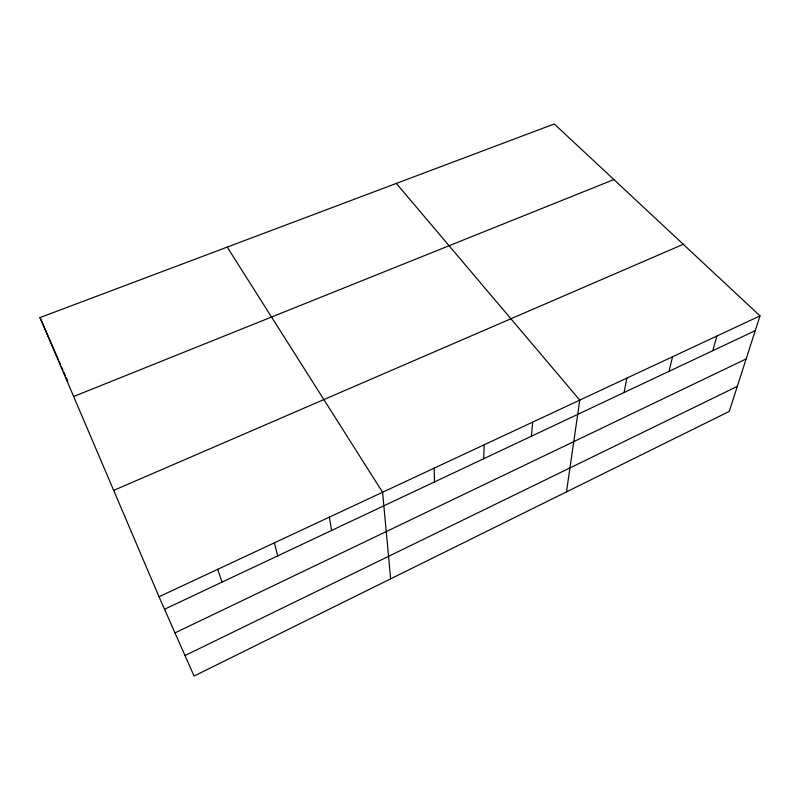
<?xml version="1.0" encoding="UTF-8"?>
<svg xmlns="http://www.w3.org/2000/svg" width="800" height="800" viewBox="0 0 800 800"><rect width="100%" height="100%" fill="white"/><g stroke="black" fill="none" stroke-linecap="round" stroke-linejoin="round"><path stroke-width="1.2" d="M483.68 458.74L484.18 444.79M531.39 436.24L532.7 422.11M566.48 491.9L579.78 400.11L396.33 183.42M624.05 392.54L626.86 378.11M669.05 371.32L672.55 356.75M712.76 350.71L716.91 336.02M760 315.88L729.26 411.41L194.06 676.04L159.02 596.75L40 317.58L554.28 123.96L760 315.88L159.02 596.75M185 655.55L737.32 386.36M174.99 632.9L746.14 358.95M164.54 609.24L755.24 330.67M113.67 490.39L683.28 244.3M73.65 396.51L613.88 179.56M227.22 247.09L382.59 492.27L390.64 578.84M40 317.58L58.13 359.03M59.09 361.24L60.54 364.54M61.5 366.75L62.94 370.05M63.91 372.25L65.35 375.56M66.32 377.76L67.76 381.07M217.67 569.34L222.02 582.13M274.42 542.82L277.68 555.88M329.37 517.14L331.6 530.46M434.17 468.16L434.52 481.92"/></g></svg>
